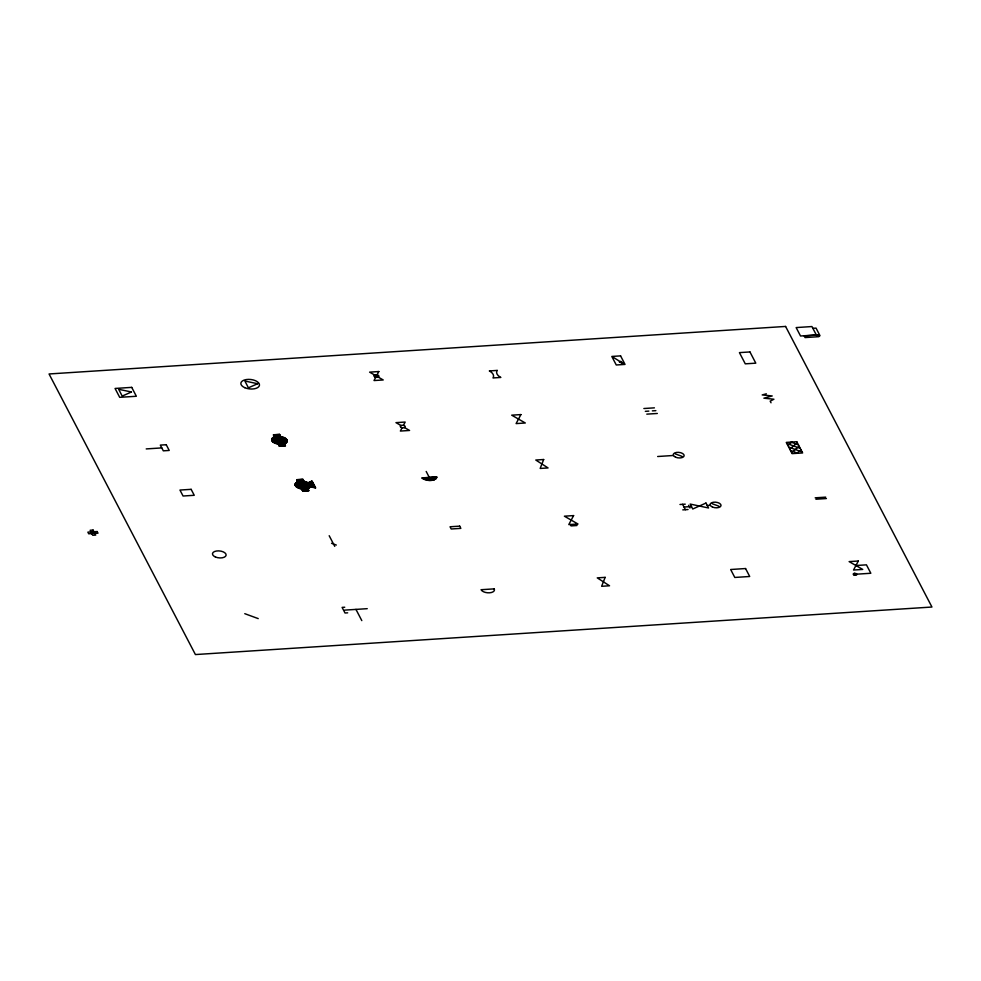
<?xml version="1.0" encoding="UTF-8"?>
<svg xmlns="http://www.w3.org/2000/svg" width="981" height="981" viewBox="0 0 981 981"><rect width="100%" height="100%" fill="white"/><g stroke="black" fill="none" stroke-linecap="round" stroke-linejoin="round"><path stroke-width="1.47" d="M402.124 427.741L400.358 431.064L409.567 430.463L404.552 427.581M403.399 425.362L405.178 422.051L395.968 422.639L400.971 425.521M787.853 445.448L791.961 442.039M789.742 449.077L797.332 442.774M791.569 452.584L799.159 446.294M796.719 453.332L801.048 449.911M766.345 393.81L762.188 394.926L772.219 395.956L763.892 398.188L773.923 399.23L770.183 401.155L771.029 402.786M812.881 328.316L816.045 328.108L820.018 335.747L816.866 335.943L811.925 326.55L796.143 327.58L800.533 335.993L816.327 334.975M643.867 408.525L654.401 407.851M645.339 411.333L648.846 411.113M652.353 410.88L655.86 410.659M646.798 414.141L657.319 413.467M146.218 448.918L161.779 447.912M657.662 456.508L673.444 455.491M91 531.91L93.968 531.727M679.98 504.492L685.241 504.16M815.174 497.821L825.695 497.146M684.015 507.018L691.458 506.527M707.252 505.509L710.318 505.313M815.898 499.231L826.419 498.544M682.776 509.875L688.049 509.531M855.923 565.522L866.444 564.848L870.834 573.26L856.364 574.204M344.736 607.227L342.099 607.386L345.03 613.002L347.666 612.831M344.662 610.121L367.237 608.674M786.811 443.461L800.263 448.391M788.699 447.078L802.151 452.02M790.527 450.586L797.823 453.259M675.333 453.921L682.053 456.386M712.218 503.744L718.938 506.208M435.711 476.999L436.668 477.355M434.522 477.073L436.533 477.808M433.332 477.146L436.3 478.238M432.143 477.232L435.969 478.63M430.953 477.306L435.564 478.998M429.752 477.379L435.061 479.329M428.562 477.453L434.485 479.623M427.373 477.539L433.81 479.893M426.183 477.612L433.038 480.126M424.994 477.686L432.143 480.31M423.804 477.759L431.088 480.432M422.615 477.845L429.813 480.482M422.271 478.225L428.108 480.371M278.788 434.436L279.708 434.767M277.598 434.509L280.039 435.405M276.409 434.583L280.37 436.042M275.22 434.669L285.753 438.532M274.03 434.742L286.562 439.341M273.515 435.074L286.955 440.003M273.846 435.699L287.139 440.579M274.177 436.337L287.151 441.094M274.373 436.925L287.053 441.573M273.724 437.195L286.844 442.014M273.159 437.501L286.55 442.419M272.693 437.845L286.158 442.787M272.301 438.213L285.692 443.13M272.007 438.617L285.128 443.437M271.798 439.059L284.478 443.706M271.7 439.537L284.674 444.295M271.725 440.052L285.005 444.933M271.896 440.628L285.336 445.558M272.289 441.291L284.821 445.889M273.098 442.1L283.632 445.963M278.481 444.589L282.442 446.048M278.812 445.227L281.253 446.122M279.144 445.865L280.063 446.196M311.59 481.23L312.216 481.463M310.977 481.512L312.547 482.1M310.352 481.806L312.878 482.726M302.209 479.329L303.129 479.66M309.738 482.088L313.209 483.363M301.02 479.402L303.46 480.298M309.113 482.37L313.54 484.001M299.83 479.488L303.791 480.935M308.488 482.664L313.871 484.639M298.641 479.562L314.202 485.264M297.451 479.635L314.533 485.902M296.936 479.967L314.864 486.539M297.268 480.592L315.195 487.177M297.599 481.23L315.526 487.802M297.881 481.781A7.762 3.936 6 0 0 295.391 485.693A7.762 3.936 6 0 0 301.67 489.029L302.761 491.138L308.905 490.745L307.801 488.636A7.762 3.936 6 0 0 310.327 486.809L315.612 487.962L311.995 481.046L308.23 482.787A7.762 3.936 6 0 0 304.024 481.389L302.921 479.28L296.789 479.684L297.881 481.781L312.988 487.385M297.145 482.088L310.266 486.907M296.581 482.394L309.971 487.312M296.103 482.738L309.579 487.68M295.722 483.106L309.113 488.023M295.428 483.51L308.549 488.33M295.22 483.952L307.899 488.599M295.122 484.43L308.095 489.188M295.134 484.945L308.426 489.826M295.318 485.534L308.757 490.463M295.71 486.184L308.242 490.782M296.52 486.993L307.053 490.856M301.903 489.482L305.864 490.941M302.234 490.12L304.674 491.015M302.565 490.758L303.485 491.089M331.553 543.302L336.324 545.044M244.772 613.677L258.224 618.606M791.091 442.1L798.436 444.884M624.272 364.233L619.354 361.915L620.85 361.327L624.272 364.233L612.782 356.986M854.561 573.345L855.542 575.222M688.564 505.325L689.974 508.023M682.604 504.32L685.412 509.703M576.239 524.124L576.975 525.522L571.052 525.902L570.317 524.504M375.748 374.767L377.084 377.329M426.183 471.444L429.286 477.416M329.187 535.712L334.742 546.356M355.956 609.397L361.805 620.617M94.176 531.739L95.034 533.394M90.816 531.96L91.687 533.603M543.67 459.513L540.175 468.44L548.06 467.937L535.785 460.028L543.67 459.513M605.142 577.368L601.647 586.295L609.532 585.78L597.257 577.87L605.142 577.368M378.825 371.541L374.006 380.554L383.215 379.966L369.616 372.142L378.825 371.541M520.911 414.583L516.092 423.596L525.301 422.995L511.702 415.171L520.911 414.583M573.603 515.589L568.784 524.602L577.993 524.013L564.394 516.19L573.603 515.589M858.326 561.022L853.519 570.035L862.716 569.434L849.129 561.61L858.326 561.022M705.964 503.057L692.745 508.992L690.183 504.075L708.527 507.974L705.964 503.057M131.454 391.983L122.208 396.079L118.676 389.298L131.454 391.983M257.66 383.718L248.414 387.814L244.882 381.033L257.66 383.718M785.585 326.44L49.05 373.969L195.415 654.56L931.95 607.031L785.585 326.44M818.007 334.999L804.187 335.894L805.07 337.574L818.877 336.679L818.007 334.999M131.724 387.372L115.059 388.451L119.694 397.33L136.359 396.263L131.724 387.372M620.581 355.882L611.813 356.446L616.264 364.981L625.032 364.417L620.581 355.882M749.95 351.946L739.429 352.62L745.278 363.841L755.799 363.166L749.95 351.946M497.183 370.426L489.335 370.941A12.569 6.377 6 0 1 492.989 377.955L500.837 377.44A12.569 6.377 6 0 1 497.183 370.426M279.511 434.387L273.368 434.779L274.472 436.888A7.762 3.936 6 0 0 271.97 440.8A7.762 3.936 6 0 0 278.248 444.135L279.34 446.245L285.483 445.852L284.38 443.743A7.762 3.936 6 0 0 286.881 439.831A7.762 3.936 6 0 0 280.603 436.496L279.511 434.387M166.243 444.724L160.32 445.104L163.312 450.831L169.222 450.451L166.243 444.724M796.78 441.732L786.259 442.406L792.121 453.627L802.642 452.952L796.78 441.732M191.136 489.335L179.952 490.059L183.067 496.018L194.25 495.295L191.136 489.335M436.704 476.938L421.879 477.894A7.995 4.059 6 0 0 430.88 480.457A7.995 4.059 6 0 0 436.704 476.938M93.097 530.071L90.142 530.255L92.754 535.283L95.721 535.086L93.097 530.071M97.131 531.543L87.861 532.143L88.719 533.799L98.002 533.198L97.131 531.543M459.697 526.147L450.046 526.772L451.211 528.992L460.849 528.367L459.697 526.147M745.56 568.539L730.649 569.507L734.806 577.453L749.705 576.485L745.56 568.539M494.228 588.87L481.07 589.716A6.855 3.483 6 0 0 489.482 592.806A6.855 3.483 6 0 0 494.228 588.87M215.391 556.975A6.855 3.483 6 0 0 226.108 555.234A6.855 3.483 6 0 0 216.409 551.015A6.855 3.483 6 0 0 215.391 556.975M244.821 387.703A9.369 4.758 6 0 0 259.45 385.325A9.369 4.758 6 0 0 246.194 379.573A9.369 4.758 6 0 0 244.821 387.703M401.327 427.495A2.514 1.275 6 0 0 405.263 426.858A2.514 1.275 6 0 0 401.707 425.313A2.514 1.275 6 0 0 401.327 427.495M375.049 377.011A2.514 1.275 6 0 0 378.924 376.312A2.514 1.275 6 0 0 375.294 374.816A2.514 1.275 6 0 0 375.049 377.011M712.451 507.03A5.481 2.784 6 0 0 721.023 505.644A5.481 2.784 6 0 0 713.261 502.26A5.481 2.784 6 0 0 712.451 507.03M675.578 457.195A5.481 2.784 6 0 0 684.137 455.809A5.481 2.784 6 0 0 676.387 452.437A5.481 2.784 6 0 0 675.578 457.195M854.059 574.989A1.827 0.932 6 0 0 856.867 574.474A1.827 0.932 6 0 0 854.23 573.382A1.827 0.932 6 0 0 854.059 574.989"/></g></svg>
